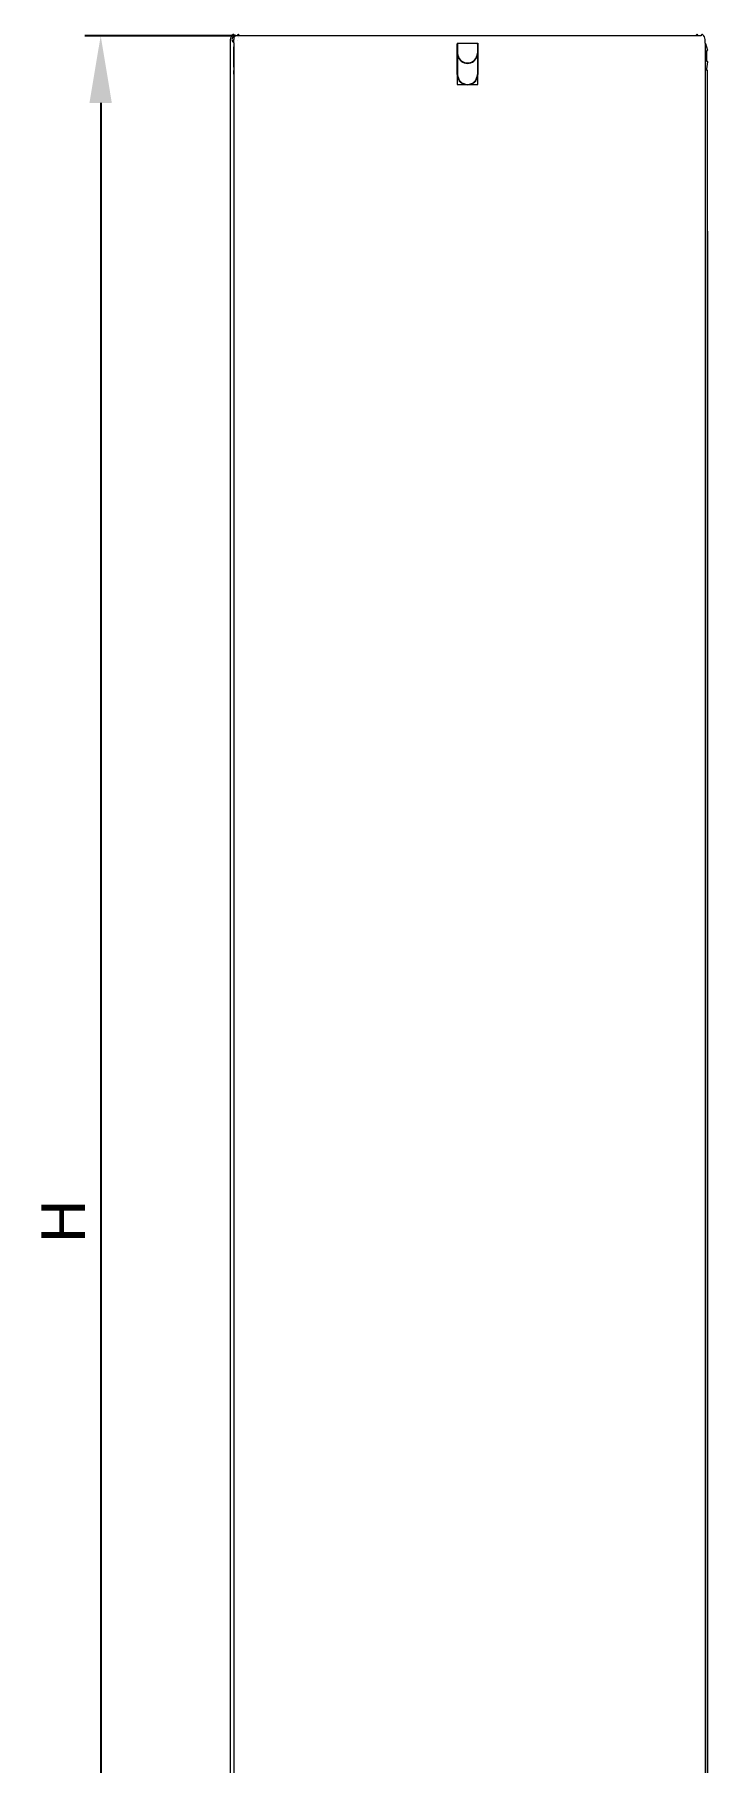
# Model space of a CAD drawing. Header units: millimetres. Extents: x 28932 to 35892, y -771 to 3945.
# Drawn here: x 32503 to 33353, y 1629 to 3814 of the extents above; entities that cross this region are included whole.
import ezdxf

# ---------------------------------------------------------------- set-up
doc = ezdxf.new("R2010")
doc.units = ezdxf.units.MM
doc.linetypes.add('K5LT_BASIC', pattern=[0])
doc.layers.add('Системный слой', color=7, linetype='Continuous')
doc.styles.get("Standard").update_dxf_attribs({"font": 'verdana.TTF'})
doc.dimstyles.new('ISO-25', dxfattribs={"dimtxt": 80, "dimasz": 85, "dimexe": 20, "dimexo": 0, "dimgap": 20, "dimtad": 1, "dimtxsty": 'Standard', "dimcen": 2.5, "dimadec": 0, "dimazin": 0, "dimtfac": 1, "dimtmove": 0, "dimatfit": 3, "dimfxl": 1, "dimarcsym": 0})

# ---------------------------------------------------------------- blocks, each defined once
blk = doc.blocks.new('*D46')
at = {"color": 0, "lineweight": -2}
for p, q in [((32757.1, 3812.6), (32566.2, 3812.6)), ((32586.2, 3727.6), (32586.2, 899.1)), ((33306.1, 814.1), (32566.2, 814.1))]:
    blk.add_line(p, q, dxfattribs=at)
at = {"color": 0}
for points in [[(32600.3, 3727.6), (32572, 3727.6), (32586.2, 3812.6)], [(32572, 899.1), (32600.3, 899.1), (32586.2, 814.1)]]:
    blk.add_solid(points, dxfattribs=at)
at = {"layer": 'Defpoints', "color": 0}
for p in [(32757.1, 3812.6), (32586.2, 814.1), (33306.1, 814.1)]:
    blk.add_point(p, dxfattribs=at)
at = {"color": 0, "ltscale": 100, "insert": (32538.7, 2313.3), "char_height": 55, "attachment_point": 5, "rotation": 90}
blk.add_mtext('H', dxfattribs=at)

msp = doc.modelspace()

# ---------------------------------------------------------------- linework, layer by layer
at = {"layer": 'Системный слой', "color": 5, "linetype": 'K5LT_BASIC', "lineweight": 20, "true_color": 0x0000ff}
for p, q in [((32750.078, 3807.873), (32750.078, 3765.073)), ((32754.578, 3810.073), (32754.578, 3808.005)), ((32754.578, 3803.543), (32754.578, 3808.005)), ((32754.578, 3803.543), (32754.578, 814.073)), ((32929.526, 3812.573), (32757.078, 3812.573)), ((32759.898, 3810.51), (32759.898, 3810.391)), ((33095.746, 3812.573), (32929.526, 3812.573)), ((33037.057, 3803.073), (33063.057, 3803.073)), ((33037.057, 3803.073), (33037.057, 3802.08)), ((33037.557, 3802.08), (33037.557, 3803.073)), ((33062.557, 3802.08), (33062.557, 3803.073)), ((33063.057, 3803.073), (33063.057, 3802.08)), ((33345.608, 3812.574), (33095.746, 3812.573)), ((33350.478, 3803.269), (33350.478, 3807.87)), ((33350.478, 3803.269), (33350.48, 814.07)), ((33350.933, 3802.906), (33353.354, 3794.359)), ((33350.933, 3802.906), (33353.354, 3794.359)), ((32754.578, 3773.007), (32754.578, 3798.739)), ((33037.057, 3763.58), (33037.057, 3802.08)), ((33037.557, 3802.08), (33037.057, 3802.08)), ((33037.557, 3802.08), (33037.557, 3763.58)), ((33062.557, 3802.08), (33062.557, 3763.58)), ((33062.557, 3802.08), (33063.057, 3802.08)), ((33063.057, 3802.08), (33063.057, 3763.58)), ((33352.178, 3787.22), (33351.878, 3786.92)), ((33352.178, 3787.22), (33351.878, 3786.92)), ((33351.878, 3786.92), (33352.178, 3786.62)), ((33351.878, 3786.92), (33352.178, 3786.62)), ((33352.178, 3793.283), (33352.178, 3787.22)), ((33352.178, 3793.283), (33352.178, 3787.22)), ((33352.178, 3786.62), (33352.178, 3780.558)), ((33352.178, 3786.62), (33352.178, 3780.558)), ((33352.178, 3780.558), (33353.428, 3780.12)), ((33353.052, 3793.756), (33352.307, 3793.47)), ((33353.052, 3793.756), (33352.307, 3793.47)), ((33352.307, 3780.371), (33353.106, 3780.063)), ((32750.078, 3765.073), (32750.08, 814.073)), ((32754.578, 3764.073), (32754.578, 3768.739)), ((33037.057, 3763.58), (33037.057, 3751.073)), ((33062.557, 3763.58), (33063.057, 3763.58)), ((33063.057, 3751.073), (33063.057, 3763.58)), ((33353.428, 3769.07), (33350.428, 3769.07)), ((33353.428, 3780.12), (33352.162, 3770.783)), ((33353.422, 3779.525), (33352.162, 3770.783)), ((33353.428, 814.07), (33353.428, 3769.07)), ((33037.057, 3751.073), (33046.517, 3751.073)), ((33053.597, 3751.073), (33063.057, 3751.073)), ((33353.373, 3565.554), (33353.375, 814.07)), ((33353.427, 3565.568), (33353.428, 814.07))]:
    msp.add_line(p, q, dxfattribs=at)
for centre, radius, start, end in [((32757.078, 3807.873), 7, 120.00003, 180.00003), ((32757.078, 3807.873), 5, 120.00003, 240.00003), ((32754.078, 3813.069), 1, 300.00003, 120.00003), ((32757.078, 3810.073), 2.5, 90.00003, 180.00003), ((32760.078, 3813.069), 1, 60.00003, 209.745801), ((32757.078, 3807.873), 7, 42.177449, 60.00003), ((33343.478, 3807.87), 7, 120.00003, 137.784878), ((33340.478, 3813.066), 1, 330.479387, 120.00003), ((33346.478, 3813.066), 1, 60.00003, 209.520674), ((33343.478, 3807.87), 7, 0, 60.00003), ((33350.452, 3802.77), 0.5, 15.817076, 90.00003), ((33350.452, 3802.77), 0.5, 15.817076, 90.00003), ((32755.078, 3797.873), 1, 120.00003, 120.000199), ((33352.378, 3793.283), 0.2, 111.037541, 180.00003), ((33352.378, 3793.283), 0.2, 111.037541, 180.00003), ((33352.378, 3780.558), 0.2, 180.00003, 248.962519), ((33352.873, 3794.223), 0.5, 291.037541, 15.817076), ((33352.873, 3794.223), 0.5, 291.037541, 15.817076), ((32755.078, 3773.873), 1, 239.99896, 240.00003), ((32755.078, 3767.873), 1, 120.00003, 120.00125), ((33350.428, 3771.02), 1.75, 271.637275, 352.223272), ((33352.927, 3779.597), 0.5, 351.803334, 68.962519)]:
    msp.add_arc(centre, radius, start, end, dxfattribs=at)
for centre, major_axis, start_param, end_param in [((33050.057, 3790.636), (-12.5, 0), 0, 3.1415907), ((33050.057, 3790.629), (12.5, 0), 3.14159461, 6.28318531), ((33050.057, 3790.629), (-13, 0), 0.27824682, 2.86334583), ((33050.057, 3763.58), (13, 0), 3.14159265, 6.28318531), ((33050.057, 3763.573), (-13, 0), 0, 1.29307307), ((33050.057, 3763.58), (-12.5, 0), 0, 3.14159265), ((33050.057, 3763.573), (-13, 0), 1.84851959, 3.14159071)]:
    msp.add_ellipse(centre, major_axis=major_axis, ratio=0.9998506, start_param=start_param, end_param=end_param, dxfattribs=at)
for points in [[(32754.578, 3808.005), (32754.578, 3808.005), (32754.578, 3808.005), (32754.578, 3808.005)], [(32754.578, 3808.005), (32754.578, 3808.005), (32754.578, 3808.005), (32754.578, 3808.005)], [(32758.958, 3807.044), (32758.958, 3807.044), (32758.958, 3807.044), (32758.958, 3807.045)]]:
    msp.add_open_spline(points, degree=3, dxfattribs=at)

# ---------------------------------------------------------------- dimensions: what is measured, and where the dimension line sits
dim = msp.add_linear_dim(base=(32586.171, 814.074), p1=(32757.078, 3812.573), p2=(33306.08, 814.074), angle=90, text='H', dimstyle='ISO-25', override={"dimtxt": 55})
dim.commit()
dim.dimension.update_dxf_attribs({"geometry": '*D46', "text_midpoint": (32538.671, 2313.323)})

doc.saveas('drawing.dxf')
